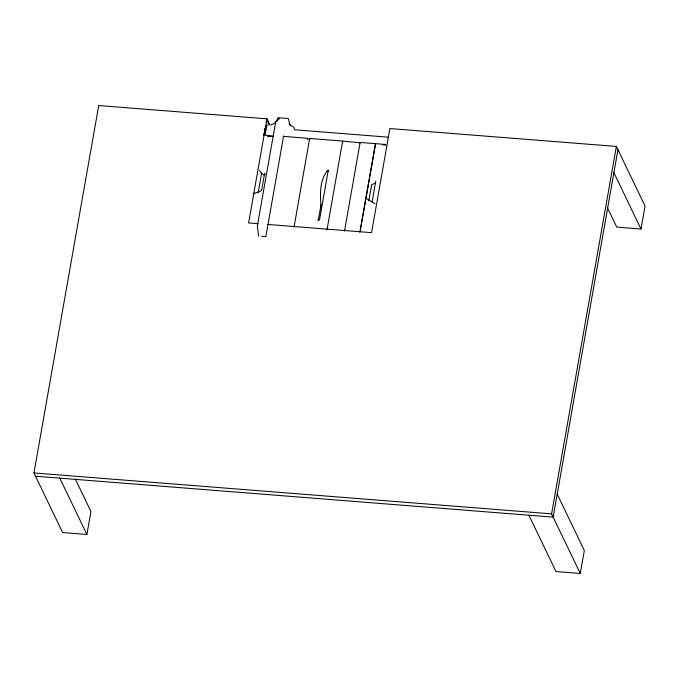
<?xml version="1.0" encoding="UTF-8"?>
<svg xmlns="http://www.w3.org/2000/svg" width="679" height="679" viewBox="0 0 679 679"><rect width="100%" height="100%" fill="white"/><g stroke="black" fill="none" stroke-linecap="round" stroke-linejoin="round"><path stroke-width="1.02" d="M75.327 479.051L90.944 511.508L86.895 534.466L62.629 532.557L33.95 472.957L98.727 105.542L266.966 118.833L269.919 124.978M263.724 135.062L264.055 133.152M264.394 131.251L264.895 128.39M266.966 118.833L248.607 222.933L258.062 223.68M265.2 134.569L266.881 125.08M267.984 125.233L268.536 122.11L266.109 121.923M258.19 192.717L261.653 173.094L259.531 170.641M283.601 136.021L265.862 236.598L261.738 236.275M294.024 227.126L309.658 138.457L342.335 141.037L342.802 142.021M318.256 220.514L321.006 204.939M328.297 170.115L319.512 219.945L317.925 219.826M327.015 229.731L342.649 141.062L360.337 142.862M344.499 231.106L360.133 142.446L374.986 143.617L375.428 144.534L360.345 230.071M359.862 232.32L375.495 143.659L385.519 144.449M368.816 200.874L371.685 184.629L375.606 183.135M372.134 201.79L375.784 181.132M528.899 515.217L556.008 571.54L580.273 573.458L551.586 513.859L616.371 146.443L389.899 128.552L371.549 232.651L267.518 224.435M617.941 149.72L553.164 517.135L35.529 476.225M580.273 573.458L584.322 550.499L557.213 494.168M607.552 208.003L616.736 227.092L641.001 229.01L645.05 206.043L616.371 146.443M279.341 118.613L275.64 122.212L257.324 226.082L258.631 236.029M253.199 193.787L261.593 190.587L264.632 173.34L265.124 174.35M270.734 124.936C274.172 124.062 277.202 121.278 277.855 117.722L288.32 118.545L289.992 125.208L289.203 123.57L291.138 125.81L293.888 127.211L294.516 129.765L388.651 137.209M263.783 134.832L273.357 136.241M283.16 136.36L307.103 138.253L307.485 139.051M307.417 138.94L310.04 139.254M382.914 144.907L386.062 145.162M272.856 136.555L267.747 136.148L268.069 136.835M327.04 170.684L328.628 170.802M33.95 472.957L551.586 513.859M328.458 171.439L327.142 171.201C318.986 181.174 320.123 196.783 321.354 209.107M367.22 198.939L375.046 203.844M261.101 173.179L264.403 175.25M613.892 172.687L641.001 229.01M59.794 478.143L86.895 534.466"/></g></svg>
